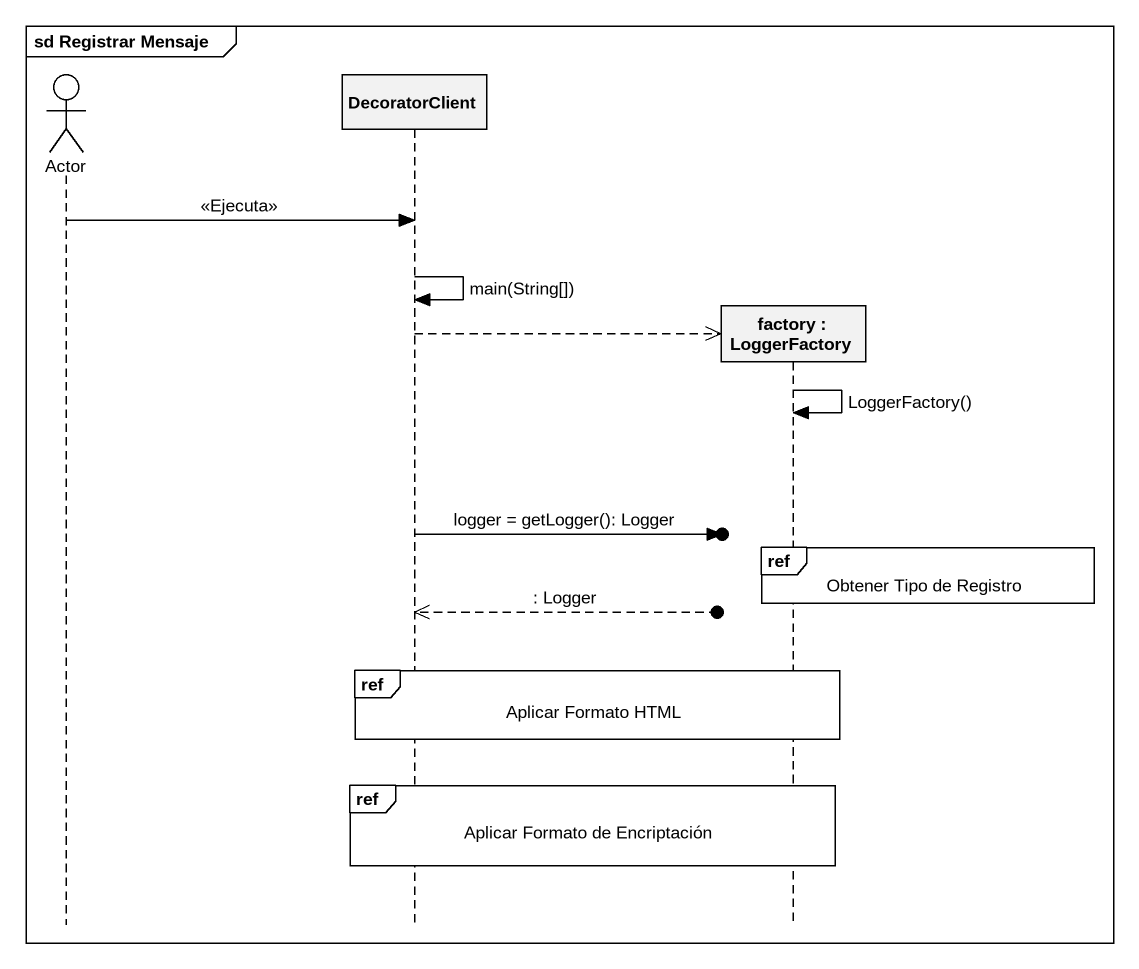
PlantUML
@startuml
mainframe sd Registrar Mensaje
hide footbox
actor "Actor" as Actor_
participant DecoratorClient
participant "factory : LoggerFactory" as factory

Actor_ -> DecoratorClient : <<Ejecuta>>
DecoratorClient -> DecoratorClient : main(String[])
DecoratorClient -->> factory **
factory -> factory : LoggerFactory()
DecoratorClient ->o] : logger = getLogger(): Logger
ref over factory : Obtener Tipo de Registro
DecoratorClient <<--o] : : Logger
ref over DecoratorClient, factory : Aplicar Formato HTML
ref over DecoratorClient, factory : Aplicar Formato de Encriptación
@enduml
